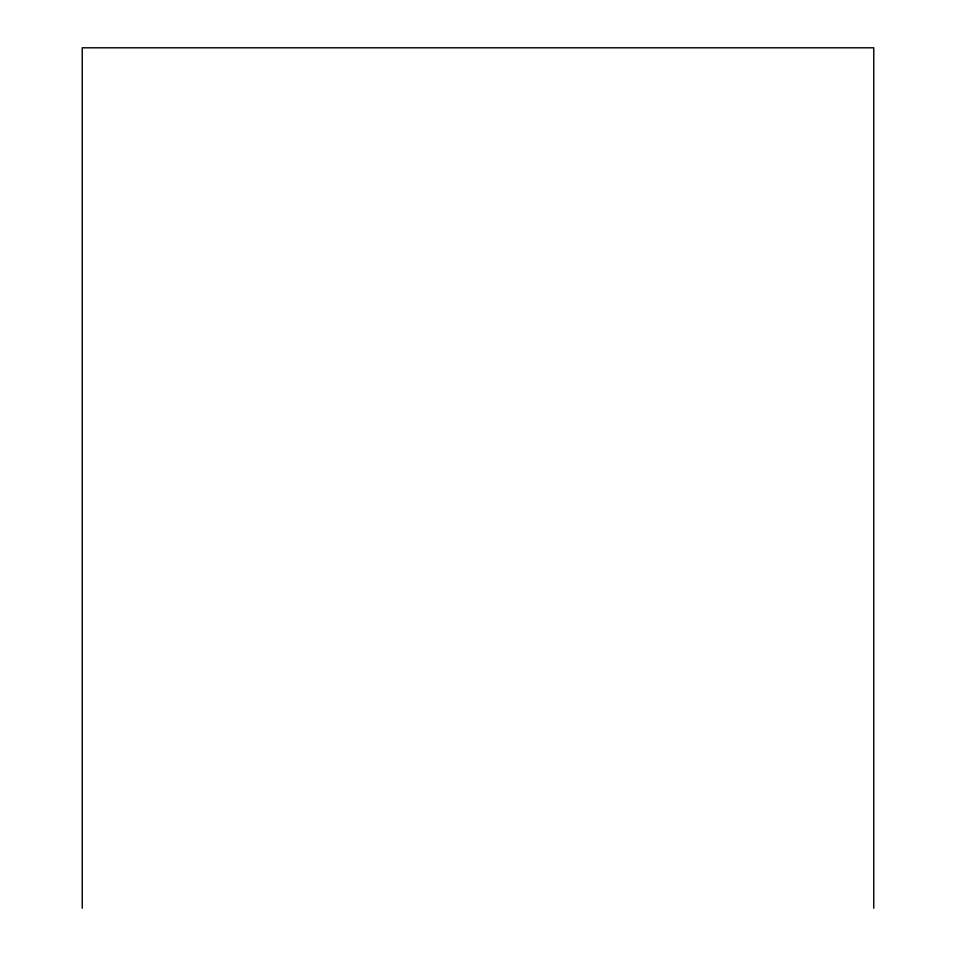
<?xml version="1.0" encoding="UTF-8"?>
<svg xmlns="http://www.w3.org/2000/svg" width="956" height="956" viewBox="0 0 956 956"><rect width="100%" height="100%" fill="white"/><g stroke="black" fill="none" stroke-linecap="round" stroke-linejoin="round"><path stroke-width="1.43" d="M873.76 908.2L873.76 47.8L82.24 47.8L82.24 908.2"/></g></svg>
